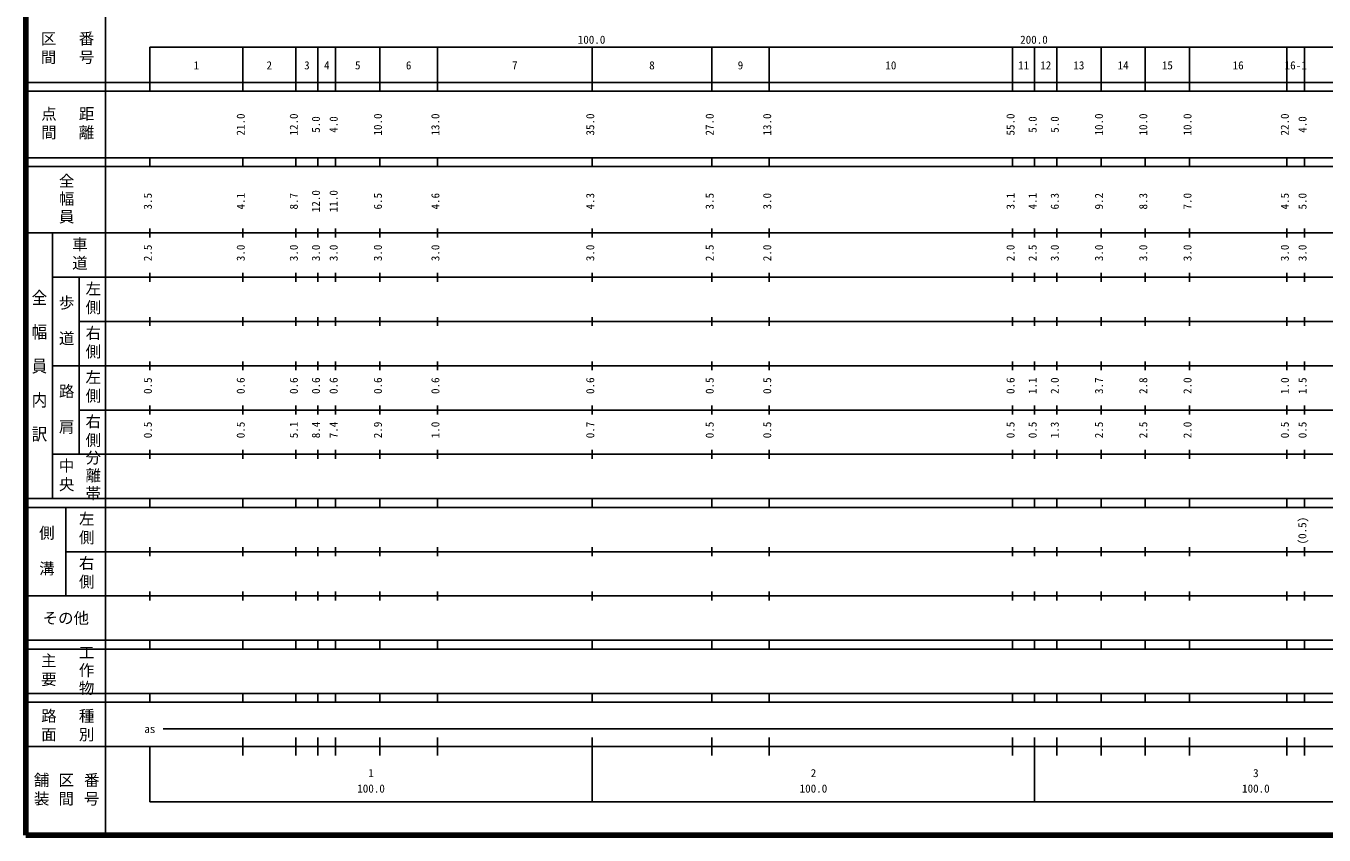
# Model space of a CAD drawing. Units: millimetres on the paper, enlarged 1000 times. Extents: x 40000 to 680000, y 20000 to 380000.
# Drawn here: x 40000 to 333410, y 20000 to 202759 of the extents above; entities that cross this region are included whole.
import ezdxf
from ezdxf.enums import TextEntityAlignment as Align

# ---------------------------------------------------------------- set-up
doc = ezdxf.new("R2010")
doc.units = ezdxf.units.MM
doc.header["$LTSCALE"] = 1000
doc.layers.add('M-TTL', color=2, linetype='Continuous', lineweight=140)
doc.layers.add('M-TTL-BAND', color=7, linetype='Continuous', lineweight=25)
doc.styles.add('@ＭＳ ゴシック', font='')
doc.styles.add('ＭＳ ゴシック', font='')
doc.styles.get('@ＭＳ ゴシック').set_extended_font_data('@MS Gothic')
doc.styles.get('ＭＳ ゴシック').set_extended_font_data('MS Gothic')

msp = doc.modelspace()

# ---------------------------------------------------------------- linework, layer by layer
at = {"layer": 'M-TTL'}
for p, q in [((40000, 380000), (40000, 20000)), ((40000, 20000), (680000, 20000))]:
    msp.add_line(p, q, dxfattribs=at)
at = {"layer": 'M-TTL-BAND'}
for p, q in [((58000, 370000), (58000, 20000)), ((68000, 198000), (579000, 198000)), ((68000, 198000), (68000, 188000)), ((89000, 188000), (89000, 198000)), ((101000, 188000), (101000, 198000)), ((106000, 188000), (106000, 198000)), ((110000, 188000), (110000, 198000)), ((120000, 188000), (120000, 198000)), ((133000, 188000), (133000, 198000)), ((168000, 188000), (168000, 198000)), ((195000, 188000), (195000, 198000)), ((208000, 188000), (208000, 198000)), ((263000, 188000), (263000, 198000)), ((268000, 188000), (268000, 198000)), ((273000, 188000), (273000, 198000)), ((283000, 188000), (283000, 198000)), ((293000, 188000), (293000, 198000)), ((303000, 188000), (303000, 198000)), ((325000, 188000), (325000, 198000)), ((329000, 188000), (329000, 198000)), ((40000, 190000), (579000, 190000)), ((40000, 188000), (579000, 188000)), ((40000, 173000), (579000, 173000)), ((40000, 171000), (579000, 171000)), ((68000, 171000), (68000, 173000)), ((89000, 171000), (89000, 173000)), ((101000, 171000), (101000, 173000)), ((106000, 171000), (106000, 173000)), ((110000, 171000), (110000, 173000)), ((120000, 171000), (120000, 173000)), ((133000, 171000), (133000, 173000)), ((168000, 171000), (168000, 173000)), ((195000, 171000), (195000, 173000)), ((208000, 171000), (208000, 173000)), ((263000, 171000), (263000, 173000)), ((268000, 171000), (268000, 173000)), ((273000, 171000), (273000, 173000)), ((283000, 171000), (283000, 173000)), ((293000, 171000), (293000, 173000)), ((303000, 171000), (303000, 173000)), ((325000, 171000), (325000, 173000)), ((329000, 171000), (329000, 173000)), ((40000, 156000), (579000, 156000)), ((46000, 96000), (46000, 156000)), ((68000, 155000), (68000, 157000)), ((89000, 155000), (89000, 157000)), ((101000, 155000), (101000, 157000)), ((106000, 155000), (106000, 157000)), ((110000, 155000), (110000, 157000)), ((120000, 155000), (120000, 157000)), ((133000, 155000), (133000, 157000)), ((168000, 155000), (168000, 157000)), ((195000, 155000), (195000, 157000)), ((208000, 155000), (208000, 157000)), ((263000, 155000), (263000, 157000)), ((268000, 155000), (268000, 157000)), ((273000, 155000), (273000, 157000)), ((283000, 155000), (283000, 157000)), ((293000, 155000), (293000, 157000)), ((303000, 155000), (303000, 157000)), ((325000, 155000), (325000, 157000)), ((329000, 155000), (329000, 157000)), ((68000, 145000), (68000, 147000)), ((89000, 145000), (89000, 147000)), ((101000, 145000), (101000, 147000)), ((106000, 145000), (106000, 147000)), ((110000, 145000), (110000, 147000)), ((120000, 145000), (120000, 147000)), ((133000, 145000), (133000, 147000)), ((168000, 145000), (168000, 147000)), ((195000, 145000), (195000, 147000)), ((208000, 145000), (208000, 147000)), ((263000, 145000), (263000, 147000)), ((268000, 145000), (268000, 147000)), ((273000, 145000), (273000, 147000)), ((283000, 145000), (283000, 147000)), ((293000, 145000), (293000, 147000)), ((303000, 145000), (303000, 147000)), ((325000, 145000), (325000, 147000)), ((329000, 145000), (329000, 147000)), ((46000, 146000), (579000, 146000)), ((52000, 146000), (52000, 106000)), ((52000, 136000), (579000, 136000)), ((68000, 135000), (68000, 137000)), ((89000, 135000), (89000, 137000)), ((101000, 135000), (101000, 137000)), ((106000, 135000), (106000, 137000)), ((110000, 135000), (110000, 137000)), ((120000, 135000), (120000, 137000)), ((133000, 135000), (133000, 137000)), ((168000, 135000), (168000, 137000)), ((195000, 135000), (195000, 137000)), ((208000, 135000), (208000, 137000)), ((263000, 135000), (263000, 137000)), ((268000, 135000), (268000, 137000)), ((273000, 135000), (273000, 137000)), ((283000, 135000), (283000, 137000)), ((293000, 135000), (293000, 137000)), ((303000, 135000), (303000, 137000)), ((325000, 135000), (325000, 137000)), ((329000, 135000), (329000, 137000)), ((68000, 125000), (68000, 127000)), ((89000, 125000), (89000, 127000)), ((101000, 125000), (101000, 127000)), ((106000, 125000), (106000, 127000)), ((110000, 125000), (110000, 127000)), ((120000, 125000), (120000, 127000)), ((133000, 125000), (133000, 127000)), ((168000, 125000), (168000, 127000)), ((195000, 125000), (195000, 127000)), ((208000, 125000), (208000, 127000)), ((263000, 125000), (263000, 127000)), ((268000, 125000), (268000, 127000)), ((273000, 125000), (273000, 127000)), ((283000, 125000), (283000, 127000)), ((293000, 125000), (293000, 127000)), ((303000, 125000), (303000, 127000)), ((325000, 125000), (325000, 127000)), ((329000, 125000), (329000, 127000)), ((46000, 126000), (579000, 126000)), ((52000, 116000), (579000, 116000)), ((68000, 115000), (68000, 117000)), ((89000, 115000), (89000, 117000)), ((101000, 115000), (101000, 117000)), ((106000, 115000), (106000, 117000)), ((110000, 115000), (110000, 117000)), ((120000, 115000), (120000, 117000)), ((133000, 115000), (133000, 117000)), ((168000, 115000), (168000, 117000)), ((195000, 115000), (195000, 117000)), ((208000, 115000), (208000, 117000)), ((263000, 115000), (263000, 117000)), ((268000, 115000), (268000, 117000)), ((273000, 115000), (273000, 117000)), ((283000, 115000), (283000, 117000)), ((293000, 115000), (293000, 117000)), ((303000, 115000), (303000, 117000)), ((325000, 115000), (325000, 117000)), ((329000, 115000), (329000, 117000)), ((46000, 106000), (579000, 106000)), ((68000, 105000), (68000, 107000)), ((89000, 105000), (89000, 107000)), ((101000, 105000), (101000, 107000)), ((106000, 105000), (106000, 107000)), ((110000, 105000), (110000, 107000)), ((120000, 105000), (120000, 107000)), ((133000, 105000), (133000, 107000)), ((168000, 105000), (168000, 107000)), ((195000, 105000), (195000, 107000)), ((208000, 105000), (208000, 107000)), ((263000, 105000), (263000, 107000)), ((268000, 105000), (268000, 107000)), ((273000, 105000), (273000, 107000)), ((283000, 105000), (283000, 107000)), ((293000, 105000), (293000, 107000)), ((303000, 105000), (303000, 107000)), ((325000, 105000), (325000, 107000)), ((329000, 105000), (329000, 107000)), ((40000, 96000), (579000, 96000)), ((40000, 94000), (579000, 94000)), ((49000, 94000), (49000, 74000)), ((68000, 94000), (68000, 96000)), ((89000, 94000), (89000, 96000)), ((101000, 94000), (101000, 96000)), ((106000, 94000), (106000, 96000)), ((110000, 94000), (110000, 96000)), ((120000, 94000), (120000, 96000)), ((133000, 94000), (133000, 96000)), ((168000, 94000), (168000, 96000)), ((195000, 94000), (195000, 96000)), ((208000, 94000), (208000, 96000)), ((263000, 94000), (263000, 96000)), ((268000, 94000), (268000, 96000)), ((273000, 94000), (273000, 96000)), ((283000, 94000), (283000, 96000)), ((293000, 94000), (293000, 96000)), ((303000, 94000), (303000, 96000)), ((325000, 94000), (325000, 96000)), ((329000, 94000), (329000, 96000)), ((49000, 84000), (579000, 84000)), ((68000, 83000), (68000, 85000)), ((89000, 83000), (89000, 85000)), ((101000, 83000), (101000, 85000)), ((106000, 83000), (106000, 85000)), ((110000, 83000), (110000, 85000)), ((120000, 83000), (120000, 85000)), ((133000, 83000), (133000, 85000)), ((168000, 83000), (168000, 85000)), ((195000, 83000), (195000, 85000)), ((208000, 83000), (208000, 85000)), ((263000, 83000), (263000, 85000)), ((268000, 83000), (268000, 85000)), ((273000, 83000), (273000, 85000)), ((283000, 83000), (283000, 85000)), ((293000, 83000), (293000, 85000)), ((303000, 83000), (303000, 85000)), ((325000, 83000), (325000, 85000)), ((329000, 83000), (329000, 85000)), ((40000, 74000), (579000, 74000)), ((68000, 73000), (68000, 75000)), ((89000, 73000), (89000, 75000)), ((101000, 73000), (101000, 75000)), ((106000, 73000), (106000, 75000)), ((110000, 73000), (110000, 75000)), ((120000, 73000), (120000, 75000)), ((133000, 73000), (133000, 75000)), ((168000, 73000), (168000, 75000)), ((195000, 73000), (195000, 75000)), ((208000, 73000), (208000, 75000)), ((263000, 73000), (263000, 75000)), ((268000, 73000), (268000, 75000)), ((273000, 73000), (273000, 75000)), ((283000, 73000), (283000, 75000)), ((293000, 73000), (293000, 75000)), ((303000, 73000), (303000, 75000)), ((325000, 73000), (325000, 75000)), ((329000, 73000), (329000, 75000)), ((40000, 64000), (579000, 64000)), ((40000, 62000), (579000, 62000)), ((68000, 62000), (68000, 64000)), ((89000, 62000), (89000, 64000)), ((101000, 62000), (101000, 64000)), ((106000, 62000), (106000, 64000)), ((110000, 62000), (110000, 64000)), ((120000, 62000), (120000, 64000)), ((133000, 62000), (133000, 64000)), ((168000, 62000), (168000, 64000)), ((195000, 62000), (195000, 64000)), ((208000, 62000), (208000, 64000)), ((263000, 62000), (263000, 64000)), ((268000, 62000), (268000, 64000)), ((273000, 62000), (273000, 64000)), ((283000, 62000), (283000, 64000)), ((293000, 62000), (293000, 64000)), ((303000, 62000), (303000, 64000)), ((325000, 62000), (325000, 64000)), ((329000, 62000), (329000, 64000)), ((40000, 52000), (579000, 52000)), ((40000, 50000), (579000, 50000)), ((68000, 50000), (68000, 52000)), ((89000, 50000), (89000, 52000)), ((101000, 50000), (101000, 52000)), ((106000, 50000), (106000, 52000)), ((110000, 50000), (110000, 52000)), ((120000, 50000), (120000, 52000)), ((133000, 50000), (133000, 52000)), ((168000, 50000), (168000, 52000)), ((195000, 50000), (195000, 52000)), ((208000, 50000), (208000, 52000)), ((263000, 50000), (263000, 52000)), ((268000, 50000), (268000, 52000)), ((273000, 50000), (273000, 52000)), ((283000, 50000), (283000, 52000)), ((293000, 50000), (293000, 52000)), ((303000, 50000), (303000, 52000)), ((325000, 50000), (325000, 52000)), ((329000, 50000), (329000, 52000)), ((71000, 44000), (563000, 44000)), ((89000, 38000), (89000, 42000)), ((101000, 38000), (101000, 42000)), ((106000, 38000), (106000, 42000)), ((110000, 38000), (110000, 42000)), ((120000, 38000), (120000, 42000)), ((133000, 38000), (133000, 42000)), ((168000, 27500), (168000, 42000)), ((195000, 38000), (195000, 42000)), ((208000, 38000), (208000, 42000)), ((263000, 38000), (263000, 42000)), ((268000, 27500), (268000, 42000)), ((273000, 38000), (273000, 42000)), ((283000, 38000), (283000, 42000)), ((293000, 38000), (293000, 42000)), ((303000, 38000), (303000, 42000)), ((325000, 38000), (325000, 42000)), ((329000, 38000), (329000, 42000)), ((40000, 40000), (579000, 40000)), ((68000, 40000), (68000, 27500)), ((68000, 27500), (579000, 27500))]:
    msp.add_line(p, q, dxfattribs=at)

# ---------------------------------------------------------------- texts
at = {"layer": 'M-TTL-BAND', "style": 'ＭＳ ゴシック'}
for s, p in [('100.0', (167844, 198195)), ('200.0', (267844, 198195)), ('1', (78500, 192405)), ('2', (95000, 192405)), ('3', (103500, 192405)), ('4', (108000, 192405)), ('5', (115000, 192405)), ('6', (126500, 192405)), ('7', (150500, 192405)), ('8', (181500, 192405)), ('9', (201500, 192405)), ('10', (235500, 192405)), ('11', (265500, 192405)), ('12', (270500, 192405)), ('13', (278000, 192405)), ('14', (288000, 192405)), ('15', (298000, 192405)), ('16', (314000, 192405)), ('16-1', (327000, 192405)), ('as', (68000, 42500)), ('1', (118000, 32523)), ('2', (218000, 32523)), ('3', (318000, 32523)), ('100.0', (118000, 29033)), ('100.0', (218000, 29033)), ('100.0', (318000, 29033))]:
    msp.add_text(s, height=1833, dxfattribs=at).set_placement(p, align=Align.BOTTOM_CENTER)
for s, p in [('21.0', (90000, 180500)), ('12.0', (102000, 180500)), ('5.0', (107000, 180500)), ('4.0', (111000, 180500)), ('10.0', (121000, 180500)), ('13.0', (134000, 180500)), ('35.0', (169000, 180500)), ('27.0', (196000, 180500)), ('13.0', (209000, 180500)), ('55.0', (264000, 180500)), ('5.0', (269000, 180500)), ('5.0', (274000, 180500)), ('10.0', (284000, 180500)), ('10.0', (294000, 180500)), ('10.0', (304000, 180500)), ('22.0', (326000, 180500)), ('4.0', (330000, 180500)), ('3.5', (69000, 163174)), ('4.1', (90000, 163174)), ('8.7', (102000, 163174)), ('12.0', (107000, 163174)), ('11.0', (111000, 163174)), ('6.5', (121000, 163174)), ('4.6', (134000, 163174)), ('4.3', (169000, 163174)), ('3.5', (196000, 163174)), ('3.0', (209000, 163174)), ('3.1', (264000, 163174)), ('4.1', (269000, 163174)), ('6.3', (274000, 163174)), ('9.2', (284000, 163174)), ('8.3', (294000, 163174)), ('7.0', (304000, 163174)), ('4.5', (326000, 163174)), ('5.0', (330000, 163174)), ('2.5', (69000, 151500)), ('3.0', (90000, 151500)), ('3.0', (102000, 151500)), ('3.0', (107000, 151500)), ('3.0', (111000, 151500)), ('3.0', (121000, 151500)), ('3.0', (134000, 151500)), ('3.0', (169000, 151500)), ('2.5', (196000, 151500)), ('2.0', (209000, 151500)), ('2.0', (264000, 151500)), ('2.5', (269000, 151500)), ('3.0', (274000, 151500)), ('3.0', (284000, 151500)), ('3.0', (294000, 151500)), ('3.0', (304000, 151500)), ('3.0', (326000, 151500)), ('3.0', (330000, 151500)), ('0.6', (90000, 121500)), ('0.6', (102000, 121500)), ('0.6', (107000, 121500)), ('0.6', (111000, 121500)), ('0.6', (121000, 121500)), ('0.6', (134000, 121500)), ('0.6', (169000, 121500)), ('0.6', (264000, 121500)), ('1.1', (269000, 121500)), ('2.0', (274000, 121500)), ('3.7', (284000, 121500)), ('2.8', (294000, 121500)), ('2.0', (304000, 121500)), ('1.0', (326000, 121500)), ('0.5', (69000, 121500)), ('0.5', (196000, 121500)), ('0.5', (209000, 121500)), ('1.5', (330000, 121500)), ('0.5', (69000, 111500)), ('0.5', (90000, 111500)), ('5.1', (102000, 111500)), ('8.4', (107000, 111500)), ('7.4', (111000, 111500)), ('2.9', (121000, 111500)), ('1.0', (134000, 111500)), ('0.7', (169000, 111500)), ('0.5', (196000, 111500)), ('0.5', (209000, 111500)), ('0.5', (264000, 111500)), ('0.5', (269000, 111500)), ('1.3', (274000, 111500)), ('2.5', (284000, 111500)), ('2.5', (294000, 111500)), ('2.0', (304000, 111500)), ('0.5', (326000, 111500)), ('0.5', (330000, 111500)), ('(0.5)', (329965, 88764))]:
    msp.add_text(s, height=1833, rotation=90, dxfattribs=at).set_placement(p, align=Align.BOTTOM_CENTER)
at = {"layer": 'M-TTL-BAND', "style": '@ＭＳ ゴシック', "width": 1.1}
msp.add_text('全\u3000幅\u3000員\u3000内\u3000訳', height=2566, rotation=270, dxfattribs=at).set_placement((43000, 126000), align=Align.MIDDLE_CENTER)
at = {"layer": 'M-TTL-BAND', "style": 'ＭＳ ゴシック'}
msp.add_text('その他', height=2566, dxfattribs=at).set_placement((49000, 69000), align=Align.MIDDLE_CENTER)
at = {"layer": 'M-TTL-BAND', "char_height": 2566, "attachment_point": 5, "rotation": 270, "style": '@ＭＳ ゴシック'}
for s, insert in [('\\T1.2;区間', (45000, 197500)), ('\\T1.2;番号', (53500, 197500)), ('\\T1.2;点間', (45000, 180500)), ('\\T1.2;距離', (53500, 180500)), ('\\T1.15;全幅員', (49000, 163500)), ('\\T1.2;車道', (52000, 151000)), ('\\T1.2;左側', (55000, 141000)), ('\\T1.15;歩\u3000道', (49000, 136000)), ('\\T1.2;右側', (55000, 131000)), ('\\T1.2;左側', (55000, 121000)), ('\\T1.15;路\u3000肩', (49000, 116000)), ('\\T1.2;右側', (55000, 111000)), ('\\T1.15;分離帯', (55000, 101000)), ('\\T1.2;中央', (49000, 101000)), ('\\T1.2;左側', (53500, 89000)), ('\\T1.15;側\u3000溝', (44500, 84000)), ('\\T1.2;右側', (53500, 79000)), ('\\T1.15;工作物', (53500, 57000)), ('\\T1.2;主要', (45000, 57000)), ('\\T1.2;路面', (45000, 44500)), ('\\T1.2;種別', (53500, 44500)), ('\\T1.2;舗装', (43333, 30000)), ('\\T1.2;区間', (49000, 30000)), ('\\T1.2;番号', (54667, 30000))]:
    msp.add_mtext(s, dxfattribs=dict(at, insert=insert))

doc.saveas('drawing.dxf')
